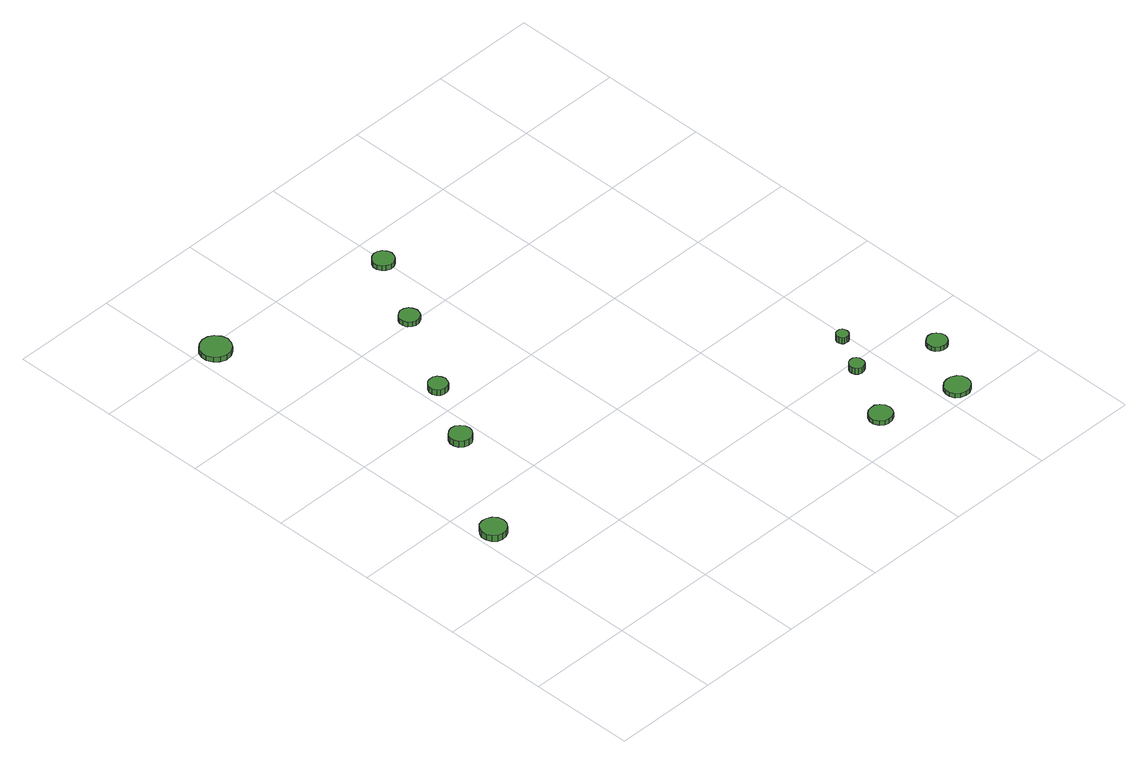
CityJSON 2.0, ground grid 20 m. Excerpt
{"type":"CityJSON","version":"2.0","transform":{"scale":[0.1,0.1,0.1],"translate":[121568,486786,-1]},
"CityObjects":{
"tree1":{"type":"SolitaryVegetationObject","attributes":{"function":"something"},"geometry":[{"type":"MultiSurface","lod":"1","boundaries":[[[0,1,2,3,4,5,6,7,8,9,10,11,12,13,14]],[[15,16,17,18,19,20,21,22,23,24,25,26,27,28,29]],[[0,29,28,1]],[[1,28,27,2]],[[2,27,26,3]],[[3,26,25,4]],[[4,25,24,5]],[[5,24,23,6]],[[6,23,22,7]],[[7,22,21,8]],[[8,21,20,9]],[[9,20,19,10]],[[10,19,18,11]],[[11,18,17,12]],[[12,17,16,13]],[[13,16,15,14]],[[14,15,29,0]]]}]},
"tree2":{"type":"SolitaryVegetationObject","attributes":{"function":"something"},"geometry":[{"type":"MultiSurface","lod":"1","boundaries":[[[30,31,32,33,34,35,36,37,38,39,40,41,42,43,44]],[[45,46,47,48,49,50,51,52,53,54,55,56,57,58,59]],[[30,59,58,31]],[[31,58,57,32]],[[32,57,56,33]],[[33,56,55,34]],[[34,55,54,35]],[[35,54,53,36]],[[36,53,52,37]],[[37,52,51,38]],[[38,51,50,39]],[[39,50,49,40]],[[40,49,48,41]],[[41,48,47,42]],[[42,47,46,43]],[[43,46,45,44]],[[44,45,59,30]]]}]},
"tree3":{"type":"SolitaryVegetationObject","attributes":{"function":"something"},"geometry":[{"type":"MultiSurface","lod":"1","boundaries":[[[60,61,62,63,64,65,66,67,68,69,70,71,72,73,74]],[[75,76,77,78,79,80,81,82,83,84,85,86,87,88,89]],[[60,89,88,61]],[[61,88,87,62]],[[62,87,86,63]],[[63,86,85,64]],[[64,85,84,65]],[[65,84,83,66]],[[66,83,82,67]],[[67,82,81,68]],[[68,81,80,69]],[[69,80,79,70]],[[70,79,78,71]],[[71,78,77,72]],[[72,77,76,73]],[[73,76,75,74]],[[74,75,89,60]]]}]},
"tree4":{"type":"SolitaryVegetationObject","attributes":{"function":"something"},"geometry":[{"type":"MultiSurface","lod":"1","boundaries":[[[90,91,92,93,94,95,96,97,98,99,100,101,102,103,104]],[[105,106,107,108,109,110,111,112,113,114,115,116,117,118,119]],[[90,119,118,91]],[[91,118,117,92]],[[92,117,116,93]],[[93,116,115,94]],[[94,115,114,95]],[[95,114,113,96]],[[96,113,112,97]],[[97,112,111,98]],[[98,111,110,99]],[[99,110,109,100]],[[100,109,108,101]],[[101,108,107,102]],[[102,107,106,103]],[[103,106,105,104]],[[104,105,119,90]]]}]},
"tree5":{"type":"SolitaryVegetationObject","attributes":{"function":"something"},"geometry":[{"type":"MultiSurface","lod":"1","boundaries":[[[120,121,122,123,124,125,126,127,128,129,130,131,132,133,134]],[[135,136,137,138,139,140,141,142,143,144,145,146,147,148,149]],[[120,149,148,121]],[[121,148,147,122]],[[122,147,146,123]],[[123,146,145,124]],[[124,145,144,125]],[[125,144,143,126]],[[126,143,142,127]],[[127,142,141,128]],[[128,141,140,129]],[[129,140,139,130]],[[130,139,138,131]],[[131,138,137,132]],[[132,137,136,133]],[[133,136,135,134]],[[134,135,149,120]]]}]},
"tree6":{"type":"SolitaryVegetationObject","attributes":{"function":"something"},"geometry":[{"type":"MultiSurface","lod":"1","boundaries":[[[150,151,152,153,154,155,156,157,158,159,160,161,162,163,164]],[[165,166,167,168,169,170,171,172,173,174,175,176,177,178,179]],[[150,179,178,151]],[[151,178,177,152]],[[152,177,176,153]],[[153,176,175,154]],[[154,175,174,155]],[[155,174,173,156]],[[156,173,172,157]],[[157,172,171,158]],[[158,171,170,159]],[[159,170,169,160]],[[160,169,168,161]],[[161,168,167,162]],[[162,167,166,163]],[[163,166,165,164]],[[164,165,179,150]]]}]},
"tree7":{"type":"SolitaryVegetationObject","attributes":{"function":"something"},"geometry":[{"type":"MultiSurface","lod":"1","boundaries":[[[180,181,182,183,184,185,186,187,188,189,190,191,192,193,194]],[[195,196,197,198,199,200,201,202,203,204,205,206,207,208,209]],[[180,209,208,181]],[[181,208,207,182]],[[182,207,206,183]],[[183,206,205,184]],[[184,205,204,185]],[[185,204,203,186]],[[186,203,202,187]],[[187,202,201,188]],[[188,201,200,189]],[[189,200,199,190]],[[190,199,198,191]],[[191,198,197,192]],[[192,197,196,193]],[[193,196,195,194]],[[194,195,209,180]]]}]},
"tree8":{"type":"SolitaryVegetationObject","attributes":{"function":"something"},"geometry":[{"type":"MultiSurface","lod":"1","boundaries":[[[210,211,212,213,214,215,216,217,218,219,220,221,222,223,224]],[[225,226,227,228,229,230,231,232,233,234,235,236,237,238,239]],[[210,239,238,211]],[[211,238,237,212]],[[212,237,236,213]],[[213,236,235,214]],[[214,235,234,215]],[[215,234,233,216]],[[216,233,232,217]],[[217,232,231,218]],[[218,231,230,219]],[[219,230,229,220]],[[220,229,228,221]],[[221,228,227,222]],[[222,227,226,223]],[[223,226,225,224]],[[224,225,239,210]]]}]},
"tree9":{"type":"SolitaryVegetationObject","attributes":{"function":"something"},"geometry":[{"type":"MultiSurface","lod":"1","boundaries":[[[240,241,242,243,244,245,246,247,248,249,250,251,252,253,254]],[[255,256,257,258,259,260,261,262,263,264,265,266,267,268,269]],[[240,269,268,241]],[[241,268,267,242]],[[242,267,266,243]],[[243,266,265,244]],[[244,265,264,245]],[[245,264,263,246]],[[246,263,262,247]],[[247,262,261,248]],[[248,261,260,249]],[[249,260,259,250]],[[250,259,258,251]],[[251,258,257,252]],[[252,257,256,253]],[[253,256,255,254]],[[254,255,269,240]]]}]},
"tree10":{"type":"SolitaryVegetationObject","attributes":{"function":"something"},"geometry":[{"type":"MultiSurface","lod":"1","boundaries":[[[270,271,272,273,274,275,276,277,278,279,280,281,282,283,284]],[[285,286,287,288,289,290,291,292,293,294,295,296,297,298,299]],[[270,299,298,271]],[[271,298,297,272]],[[272,297,296,273]],[[273,296,295,274]],[[274,295,294,275]],[[275,294,293,276]],[[276,293,292,277]],[[277,292,291,278]],[[278,291,290,279]],[[279,290,289,280]],[[280,289,288,281]],[[281,288,287,282]],[[282,287,286,283]],[[283,286,285,284]],[[284,285,299,270]]]}]},
"tree11":{"type":"SolitaryVegetationObject","attributes":{"function":"something"},"geometry":[{"type":"MultiSurface","lod":"1","boundaries":[[[300,301,302,303,304,305,306,307,308,309,310,311,312,313,314]],[[315,316,317,318,319,320,321,322,323,324,325,326,327,328,329]],[[300,329,328,301]],[[301,328,327,302]],[[302,327,326,303]],[[303,326,325,304]],[[304,325,324,305]],[[305,324,323,306]],[[306,323,322,307]],[[307,322,321,308]],[[308,321,320,309]],[[309,320,319,310]],[[310,319,318,311]],[[311,318,317,312]],[[312,317,316,313]],[[313,316,315,314]],[[314,315,329,300]]]}]}
},
"vertices":[
[51,325,25],[49,335,25],[43,343,25],[34,348,25],[25,349,25],[15,346,25],[8,339,25],[4,330,25],[4,320,25],[8,311,25],[15,304,25],[25,301,25],[34,302,25],[43,307,25],[49,315,25],[49,315,12],[43,307,12],[34,302,12],[25,301,12],[15,304,12],[8,311,12],[4,320,12],[4,330,12],[8,339,12],[15,346,12],[25,349,12],[34,348,12],[43,343,12],[49,335,12],[51,325,12],
[182,532,23],[180,540,23],[175,547,23],[168,552,23],[159,553,23],[151,550,23],[144,544,23],[141,536,23],[141,528,23],[144,520,23],[151,514,23],[159,511,23],[168,512,23],[175,517,23],[180,524,23],[180,524,10],[175,517,10],[168,512,10],[159,511,10],[151,514,10],[144,520,10],[141,528,10],[141,536,10],[144,544,10],[151,550,10],[159,553,10],[168,552,10],[175,547,10],[180,540,10],[182,532,10],
[69,985,17],[66,996,17],[59,1006,17],[49,1012,17],[37,1013,17],[26,1009,17],[17,1001,17],[12,990,17],[12,979,17],[17,968,17],[26,960,17],[37,956,17],[49,957,17],[59,963,17],[66,973,17],[66,973,7],[59,963,7],[49,957,7],[37,956,7],[26,960,7],[17,968,7],[12,979,7],[12,990,7],[17,1001,7],[26,1009,7],[37,1013,7],[49,1012,7],[59,1006,7],[66,996,7],[69,985,7],
[248,652,19],[246,659,19],[242,665,19],[236,669,19],[228,669,19],[221,667,19],[216,662,19],[213,655,19],[213,648,19],[216,641,19],[221,636,19],[228,634,19],[236,635,19],[242,638,19],[246,644,19],[246,644,7],[242,638,7],[236,635,7],[228,634,7],[221,636,7],[216,641,7],[213,648,7],[213,655,7],[216,662,7],[221,667,7],[228,669,7],[236,669,7],[242,665,7],[246,659,7],[248,652,7],
[342,809,17],[340,817,17],[336,823,17],[329,827,17],[321,828,17],[314,825,17],[308,820,17],[305,813,17],[305,805,17],[308,798,17],[314,793,17],[321,790,17],[329,791,17],[336,795,17],[340,801,17],[340,801,7],[336,795,7],[329,791,7],[321,790,7],[314,793,7],[308,798,7],[305,805,7],[305,813,7],[308,820,7],[314,825,7],[321,828,7],[329,827,7],[336,823,7],[340,817,7],[342,809,7],
[417,941,17],[415,949,17],[410,956,17],[403,960,17],[395,961,17],[387,958,17],[381,953,17],[377,945,17],[377,937,17],[381,929,17],[387,924,17],[395,921,17],[403,922,17],[410,926,17],[415,933,17],[415,933,7],[410,926,7],[403,922,7],[395,921,7],[387,924,7],[381,929,7],[377,937,7],[377,945,7],[381,953,7],[387,958,7],[395,961,7],[403,960,7],[410,956,7],[415,949,7],[417,941,7],
[715,71,16],[713,80,16],[708,87,16],[700,92,16],[691,92,16],[683,90,16],[676,84,16],[672,76,16],[672,67,16],[676,58,16],[683,52,16],[691,50,16],[700,51,16],[708,55,16],[713,62,16],[713,62,7],[708,55,7],[700,51,7],[691,50,7],[683,52,7],[676,58,7],[672,67,7],[672,76,7],[676,84,7],[683,90,7],[691,92,7],[700,92,7],[708,87,7],[713,80,7],[715,71,7],
[767,185,20],[766,191,20],[763,196,20],[758,199,20],[752,199,20],[746,197,20],[742,193,20],[740,188,20],[740,182,20],[742,177,20],[746,173,20],[752,171,20],[758,172,20],[763,175,20],[766,180,20],[766,180,7],[763,175,7],[758,172,7],[752,171,7],[746,173,7],[742,177,7],[740,182,7],[740,188,7],[742,193,7],[746,197,7],[752,199,7],[758,199,7],[763,196,7],[766,191,7],[767,185,7],
[858,29,16],[856,39,16],[850,46,16],[841,51,16],[832,52,16],[822,49,16],[815,43,16],[811,34,16],[811,24,16],[815,15,16],[822,9,16],[832,6,16],[841,7,16],[850,12,16],[856,19,16],[856,19,7],[850,12,7],[841,7,7],[832,6,7],[822,9,7],[815,15,7],[811,24,7],[811,34,7],[815,43,7],[822,49,7],[832,52,7],[841,51,7],[850,46,7],[856,39,7],[858,29,7],
[801,254,21],[800,259,21],[798,262,21],[794,265,21],[789,265,21],[784,264,21],[781,261,21],[779,256,21],[779,252,21],[781,247,21],[784,244,21],[789,243,21],[794,243,21],[798,246,21],[800,249,21],[800,249,8],[798,246,8],[794,243,8],[789,243,8],[784,244,8],[781,247,8],[779,252,8],[779,256,8],[781,261,8],[784,264,8],[789,265,8],[794,265,8],[798,262,8],[800,259,8],[801,254,8],
[910,132,17],[908,140,17],[904,146,17],[897,150,17],[889,151,17],[882,148,17],[876,143,17],[873,136,17],[873,128,17],[876,121,17],[882,116,17],[889,114,17],[897,114,17],[904,118,17],[908,124,17],[908,124,8],[904,118,8],[897,114,8],[889,114,8],[882,116,8],[876,121,8],[873,128,8],[873,136,8],[876,143,8],[882,148,8],[889,151,8],[897,150,8],[904,146,8],[908,140,8],[910,132,8]
]}
